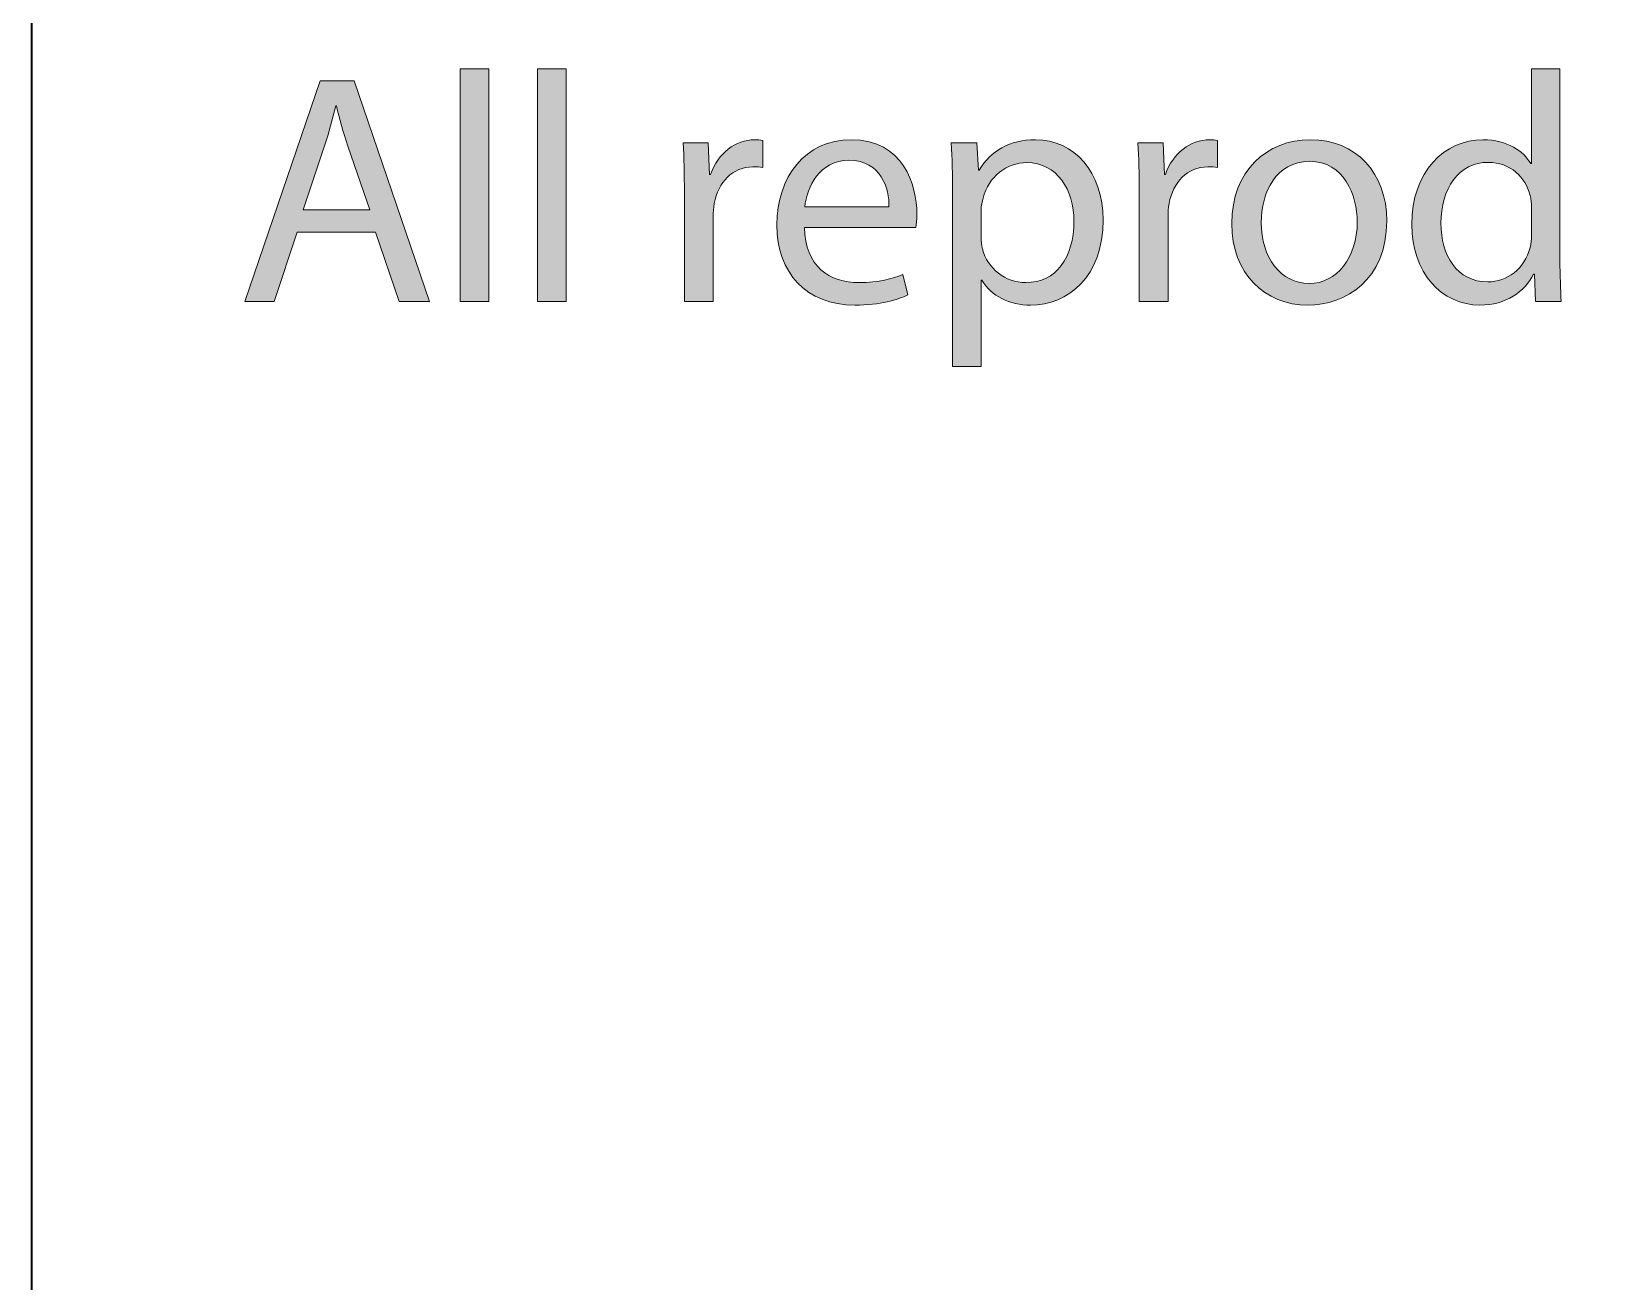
# Model space of a CAD drawing. Header units: inches. Extents: x 51 to 229, y 44 to 173.
# Drawn here: x 140.58 to 160.9, y 108.24 to 124.39 of the extents above; entities that cross this region are included whole.
import ezdxf

# ---------------------------------------------------------------- set-up
doc = ezdxf.new("R2010")
doc.units = ezdxf.units.IN
doc.header["$MEASUREMENT"] = 0
doc.layers.add('Artwork', color=7, linetype='Continuous')

# ---------------------------------------------------------------- blocks, each defined once
blk = doc.blocks.new('block 8')
at = {"layer": 'Artwork', "true_color": 0xed1c24}
h = blk.add_hatch(color=240, dxfattribs=at)
h.dxf.hatch_style = 2
h.paths.add_polyline_path([(144.011, 121.794), (143.714, 120.897), (143.334, 120.897), (144.307, 123.749), (144.747, 123.749), (145.72, 120.897), (145.327, 120.897), (145.022, 121.794)])
edge = h.paths.add_edge_path()
edge.add_spline(control_points=[(144.95, 122.082), (144.95, 122.082), (144.666, 122.903), (144.666, 122.903), (144.603, 123.089), (144.56, 123.258), (144.518, 123.423), (144.518, 123.423), (144.51, 123.423), (144.51, 123.423), (144.467, 123.258), (144.425, 123.08), (144.366, 122.907), (144.366, 122.907), (144.087, 122.082), (144.087, 122.082), (144.087, 122.082), (144.95, 122.082), (144.95, 122.082)], knot_values=[0, 0, 0, 0, 1, 1, 1, 2, 2, 2, 3, 3, 3, 4, 4, 4, 5, 5, 5, 6, 6, 6, 6], degree=3, periodic=1)
h = blk.add_hatch(color=240, dxfattribs=at)
h.dxf.hatch_style = 2
h.paths.add_polyline_path([(146.115, 123.901), (146.487, 123.901), (146.487, 120.897), (146.115, 120.897)])
h = blk.add_hatch(color=240, dxfattribs=at)
h.dxf.hatch_style = 2
h.paths.add_polyline_path([(147.114, 123.901), (147.486, 123.901), (147.486, 120.897), (147.114, 120.897)])
h = blk.add_hatch(color=240, dxfattribs=at)
h.dxf.hatch_style = 2
edge = h.paths.add_edge_path()
edge.add_spline(control_points=[(160.312, 123.901), (160.312, 123.901), (160.312, 121.426), (160.312, 121.426), (160.312, 121.244), (160.321, 121.037), (160.329, 120.897), (160.329, 120.897), (159.999, 120.897), (159.999, 120.897), (159.999, 120.897), (159.982, 121.252), (159.982, 121.252), (159.982, 121.252), (159.97, 121.252), (159.97, 121.252), (159.859, 121.024), (159.614, 120.851), (159.28, 120.851), (158.785, 120.851), (158.4, 121.269), (158.4, 121.891), (158.396, 122.573), (158.823, 122.987), (159.318, 122.987), (159.635, 122.987), (159.843, 122.839), (159.936, 122.678), (159.936, 122.678), (159.944, 122.678), (159.944, 122.678), (159.944, 122.678), (159.944, 123.901), (159.944, 123.901), (159.944, 123.901), (160.312, 123.901), (160.312, 123.901)], knot_values=[0, 0, 0, 0, 1, 1, 1, 2, 2, 2, 3, 3, 3, 4, 4, 4, 5, 5, 5, 6, 6, 6, 7, 7, 7, 8, 8, 8, 9, 9, 9, 10, 10, 10, 11, 11, 11, 12, 12, 12, 12], degree=3, periodic=1)
edge = h.paths.add_edge_path()
edge.add_spline(control_points=[(159.944, 122.111), (159.944, 122.158), (159.94, 122.221), (159.927, 122.268), (159.872, 122.501), (159.669, 122.695), (159.39, 122.695), (159.005, 122.695), (158.776, 122.357), (158.776, 121.908), (158.776, 121.494), (158.984, 121.151), (159.381, 121.151), (159.631, 121.151), (159.859, 121.32), (159.927, 121.595), (159.94, 121.646), (159.944, 121.697), (159.944, 121.756), (159.944, 121.756), (159.944, 122.111), (159.944, 122.111)], knot_values=[0, 0, 0, 0, 1, 1, 1, 2, 2, 2, 3, 3, 3, 4, 4, 4, 5, 5, 5, 6, 6, 6, 7, 7, 7, 7], degree=3, periodic=1)
h = blk.add_hatch(color=240, dxfattribs=at)
h.dxf.hatch_style = 2
edge = h.paths.add_edge_path()
edge.add_spline(control_points=[(149.01, 122.306), (149.01, 122.547), (149.006, 122.754), (148.993, 122.945), (148.993, 122.945), (149.319, 122.945), (149.319, 122.945), (149.319, 122.945), (149.336, 122.539), (149.336, 122.539), (149.336, 122.539), (149.349, 122.539), (149.349, 122.539), (149.442, 122.814), (149.67, 122.987), (149.92, 122.987), (149.958, 122.987), (149.988, 122.983), (150.022, 122.979), (150.022, 122.979), (150.022, 122.627), (150.022, 122.627), (149.983, 122.636), (149.945, 122.636), (149.895, 122.636), (149.632, 122.636), (149.446, 122.441), (149.395, 122.162), (149.387, 122.111), (149.383, 122.048), (149.383, 121.989), (149.383, 121.989), (149.383, 120.897), (149.383, 120.897), (149.383, 120.897), (149.01, 120.897), (149.01, 120.897), (149.01, 120.897), (149.01, 122.306), (149.01, 122.306)], knot_values=[0, 0, 0, 0, 1, 1, 1, 2, 2, 2, 3, 3, 3, 4, 4, 4, 5, 5, 5, 6, 6, 6, 7, 7, 7, 8, 8, 8, 9, 9, 9, 10, 10, 10, 11, 11, 11, 12, 12, 12, 13, 13, 13, 13], degree=3, periodic=1)
h = blk.add_hatch(color=240, dxfattribs=at)
h.dxf.hatch_style = 2
edge = h.paths.add_edge_path()
edge.add_spline(control_points=[(150.56, 121.853), (150.568, 121.35), (150.886, 121.142), (151.262, 121.142), (151.528, 121.142), (151.693, 121.189), (151.829, 121.248), (151.829, 121.248), (151.896, 120.982), (151.896, 120.982), (151.765, 120.922), (151.537, 120.851), (151.211, 120.851), (150.581, 120.851), (150.204, 121.269), (150.204, 121.887), (150.204, 122.505), (150.568, 122.987), (151.165, 122.987), (151.837, 122.987), (152.011, 122.403), (152.011, 122.027), (152.011, 121.951), (152.007, 121.896), (151.998, 121.853), (151.998, 121.853), (150.56, 121.853), (150.56, 121.853)], knot_values=[0, 0, 0, 0, 1, 1, 1, 2, 2, 2, 3, 3, 3, 4, 4, 4, 5, 5, 5, 6, 6, 6, 7, 7, 7, 8, 8, 8, 9, 9, 9, 9], degree=3, periodic=1)
edge = h.paths.add_edge_path()
edge.add_spline(control_points=[(151.651, 122.12), (151.655, 122.353), (151.554, 122.721), (151.135, 122.721), (150.754, 122.721), (150.593, 122.378), (150.564, 122.12), (150.564, 122.12), (151.651, 122.12), (151.651, 122.12)], knot_values=[0, 0, 0, 0, 1, 1, 1, 2, 2, 2, 3, 3, 3, 3], degree=3, periodic=1)
h = blk.add_hatch(color=240, dxfattribs=at)
h.dxf.hatch_style = 2
edge = h.paths.add_edge_path()
edge.add_spline(control_points=[(152.473, 122.276), (152.473, 122.539), (152.465, 122.75), (152.456, 122.945), (152.456, 122.945), (152.786, 122.945), (152.786, 122.945), (152.786, 122.945), (152.807, 122.594), (152.807, 122.594), (152.807, 122.594), (152.816, 122.594), (152.816, 122.594), (152.964, 122.843), (153.209, 122.987), (153.543, 122.987), (154.043, 122.987), (154.415, 122.568), (154.415, 121.951), (154.415, 121.214), (153.962, 120.851), (153.48, 120.851), (153.209, 120.851), (152.972, 120.969), (152.85, 121.172), (152.85, 121.172), (152.841, 121.172), (152.841, 121.172), (152.841, 121.172), (152.841, 120.059), (152.841, 120.059), (152.841, 120.059), (152.473, 120.059), (152.473, 120.059), (152.473, 120.059), (152.473, 122.276), (152.473, 122.276)], knot_values=[0, 0, 0, 0, 1, 1, 1, 2, 2, 2, 3, 3, 3, 4, 4, 4, 5, 5, 5, 6, 6, 6, 7, 7, 7, 8, 8, 8, 9, 9, 9, 10, 10, 10, 11, 11, 11, 12, 12, 12, 12], degree=3, periodic=1)
edge = h.paths.add_edge_path()
edge.add_spline(control_points=[(152.841, 121.731), (152.841, 121.676), (152.845, 121.625), (152.858, 121.578), (152.926, 121.32), (153.15, 121.142), (153.417, 121.142), (153.81, 121.142), (154.038, 121.464), (154.038, 121.934), (154.038, 122.34), (153.823, 122.691), (153.429, 122.691), (153.175, 122.691), (152.934, 122.513), (152.866, 122.234), (152.854, 122.188), (152.841, 122.132), (152.841, 122.086), (152.841, 122.086), (152.841, 121.731), (152.841, 121.731)], knot_values=[0, 0, 0, 0, 1, 1, 1, 2, 2, 2, 3, 3, 3, 4, 4, 4, 5, 5, 5, 6, 6, 6, 7, 7, 7, 7], degree=3, periodic=1)
h = blk.add_hatch(color=240, dxfattribs=at)
h.dxf.hatch_style = 2
edge = h.paths.add_edge_path()
edge.add_spline(control_points=[(154.882, 122.306), (154.882, 122.547), (154.878, 122.754), (154.865, 122.945), (154.865, 122.945), (155.191, 122.945), (155.191, 122.945), (155.191, 122.945), (155.208, 122.539), (155.208, 122.539), (155.208, 122.539), (155.22, 122.539), (155.22, 122.539), (155.313, 122.814), (155.542, 122.987), (155.791, 122.987), (155.83, 122.987), (155.859, 122.983), (155.893, 122.979), (155.893, 122.979), (155.893, 122.627), (155.893, 122.627), (155.855, 122.636), (155.817, 122.636), (155.766, 122.636), (155.504, 122.636), (155.318, 122.441), (155.267, 122.162), (155.258, 122.111), (155.254, 122.048), (155.254, 121.989), (155.254, 121.989), (155.254, 120.897), (155.254, 120.897), (155.254, 120.897), (154.882, 120.897), (154.882, 120.897), (154.882, 120.897), (154.882, 122.306), (154.882, 122.306)], knot_values=[0, 0, 0, 0, 1, 1, 1, 2, 2, 2, 3, 3, 3, 4, 4, 4, 5, 5, 5, 6, 6, 6, 7, 7, 7, 8, 8, 8, 9, 9, 9, 10, 10, 10, 11, 11, 11, 12, 12, 12, 13, 13, 13, 13], degree=3, periodic=1)
h = blk.add_hatch(color=240, dxfattribs=at)
h.dxf.hatch_style = 2
edge = h.paths.add_edge_path()
edge.add_spline(control_points=[(158.077, 121.938), (158.077, 121.181), (157.548, 120.851), (157.057, 120.851), (156.507, 120.851), (156.076, 121.257), (156.076, 121.904), (156.076, 122.585), (156.529, 122.987), (157.091, 122.987), (157.679, 122.987), (158.077, 122.56), (158.077, 121.938)], knot_values=[0, 0, 0, 0, 1, 1, 1, 2, 2, 2, 3, 3, 3, 4, 4, 4, 4], degree=3, periodic=1)
edge = h.paths.add_edge_path()
edge.add_spline(control_points=[(156.456, 121.917), (156.456, 121.468), (156.711, 121.13), (157.074, 121.13), (157.429, 121.13), (157.696, 121.464), (157.696, 121.925), (157.696, 122.272), (157.523, 122.708), (157.083, 122.708), (156.647, 122.708), (156.456, 122.302), (156.456, 121.917)], knot_values=[0, 0, 0, 0, 1, 1, 1, 2, 2, 2, 3, 3, 3, 4, 4, 4, 4], degree=3, periodic=1)
at = {"layer": 'Artwork', "lineweight": 0}
for points in [[(144.011, 121.794), (143.714, 120.897), (143.334, 120.897), (144.307, 123.749), (144.747, 123.749), (145.72, 120.897), (145.327, 120.897), (145.022, 121.794), (144.011, 121.794)], [(146.115, 123.901), (146.487, 123.901), (146.487, 120.897), (146.115, 120.897), (146.115, 123.901)], [(147.114, 123.901), (147.486, 123.901), (147.486, 120.897), (147.114, 120.897), (147.114, 123.901)]]:
    blk.add_lwpolyline(points, dxfattribs=at)
for points, knots in [([(160.312, 123.901), (160.312, 123.901), (160.312, 121.426), (160.312, 121.426), (160.312, 121.244), (160.321, 121.037), (160.329, 120.897), (160.329, 120.897), (159.999, 120.897), (159.999, 120.897), (159.999, 120.897), (159.982, 121.252), (159.982, 121.252), (159.982, 121.252), (159.97, 121.252), (159.97, 121.252), (159.859, 121.024), (159.614, 120.851), (159.28, 120.851), (158.785, 120.851), (158.4, 121.269), (158.4, 121.891), (158.396, 122.573), (158.823, 122.987), (159.318, 122.987), (159.635, 122.987), (159.843, 122.839), (159.936, 122.678), (159.936, 122.678), (159.944, 122.678), (159.944, 122.678), (159.944, 122.678), (159.944, 123.901), (159.944, 123.901), (159.944, 123.901), (160.312, 123.901), (160.312, 123.901)], [0, 0, 0, 0, 1, 1, 1, 2, 2, 2, 3, 3, 3, 4, 4, 4, 5, 5, 5, 6, 6, 6, 7, 7, 7, 8, 8, 8, 9, 9, 9, 10, 10, 10, 11, 11, 11, 12, 12, 12, 12]), ([(144.95, 122.082), (144.95, 122.082), (144.666, 122.903), (144.666, 122.903), (144.603, 123.089), (144.56, 123.258), (144.518, 123.423), (144.518, 123.423), (144.51, 123.423), (144.51, 123.423), (144.467, 123.258), (144.425, 123.08), (144.366, 122.907), (144.366, 122.907), (144.087, 122.082), (144.087, 122.082), (144.087, 122.082), (144.95, 122.082), (144.95, 122.082)], [0, 0, 0, 0, 1, 1, 1, 2, 2, 2, 3, 3, 3, 4, 4, 4, 5, 5, 5, 6, 6, 6, 6]), ([(149.01, 122.306), (149.01, 122.547), (149.006, 122.754), (148.993, 122.945), (148.993, 122.945), (149.319, 122.945), (149.319, 122.945), (149.319, 122.945), (149.336, 122.539), (149.336, 122.539), (149.336, 122.539), (149.349, 122.539), (149.349, 122.539), (149.442, 122.814), (149.67, 122.987), (149.92, 122.987), (149.958, 122.987), (149.988, 122.983), (150.022, 122.979), (150.022, 122.979), (150.022, 122.627), (150.022, 122.627), (149.983, 122.636), (149.945, 122.636), (149.895, 122.636), (149.632, 122.636), (149.446, 122.441), (149.395, 122.162), (149.387, 122.111), (149.383, 122.048), (149.383, 121.989), (149.383, 121.989), (149.383, 120.897), (149.383, 120.897), (149.383, 120.897), (149.01, 120.897), (149.01, 120.897), (149.01, 120.897), (149.01, 122.306), (149.01, 122.306)], [0, 0, 0, 0, 1, 1, 1, 2, 2, 2, 3, 3, 3, 4, 4, 4, 5, 5, 5, 6, 6, 6, 7, 7, 7, 8, 8, 8, 9, 9, 9, 10, 10, 10, 11, 11, 11, 12, 12, 12, 13, 13, 13, 13]), ([(150.56, 121.853), (150.568, 121.35), (150.886, 121.142), (151.262, 121.142), (151.528, 121.142), (151.693, 121.189), (151.829, 121.248), (151.829, 121.248), (151.896, 120.982), (151.896, 120.982), (151.765, 120.922), (151.537, 120.851), (151.211, 120.851), (150.581, 120.851), (150.204, 121.269), (150.204, 121.887), (150.204, 122.505), (150.568, 122.987), (151.165, 122.987), (151.837, 122.987), (152.011, 122.403), (152.011, 122.027), (152.011, 121.951), (152.007, 121.896), (151.998, 121.853), (151.998, 121.853), (150.56, 121.853), (150.56, 121.853)], [0, 0, 0, 0, 1, 1, 1, 2, 2, 2, 3, 3, 3, 4, 4, 4, 5, 5, 5, 6, 6, 6, 7, 7, 7, 8, 8, 8, 9, 9, 9, 9]), ([(152.473, 122.276), (152.473, 122.539), (152.465, 122.75), (152.456, 122.945), (152.456, 122.945), (152.786, 122.945), (152.786, 122.945), (152.786, 122.945), (152.807, 122.594), (152.807, 122.594), (152.807, 122.594), (152.816, 122.594), (152.816, 122.594), (152.964, 122.843), (153.209, 122.987), (153.543, 122.987), (154.043, 122.987), (154.415, 122.568), (154.415, 121.951), (154.415, 121.214), (153.962, 120.851), (153.48, 120.851), (153.209, 120.851), (152.972, 120.969), (152.85, 121.172), (152.85, 121.172), (152.841, 121.172), (152.841, 121.172), (152.841, 121.172), (152.841, 120.059), (152.841, 120.059), (152.841, 120.059), (152.473, 120.059), (152.473, 120.059), (152.473, 120.059), (152.473, 122.276), (152.473, 122.276)], [0, 0, 0, 0, 1, 1, 1, 2, 2, 2, 3, 3, 3, 4, 4, 4, 5, 5, 5, 6, 6, 6, 7, 7, 7, 8, 8, 8, 9, 9, 9, 10, 10, 10, 11, 11, 11, 12, 12, 12, 12]), ([(154.882, 122.306), (154.882, 122.547), (154.878, 122.754), (154.865, 122.945), (154.865, 122.945), (155.191, 122.945), (155.191, 122.945), (155.191, 122.945), (155.208, 122.539), (155.208, 122.539), (155.208, 122.539), (155.22, 122.539), (155.22, 122.539), (155.313, 122.814), (155.542, 122.987), (155.791, 122.987), (155.83, 122.987), (155.859, 122.983), (155.893, 122.979), (155.893, 122.979), (155.893, 122.627), (155.893, 122.627), (155.855, 122.636), (155.817, 122.636), (155.766, 122.636), (155.504, 122.636), (155.318, 122.441), (155.267, 122.162), (155.258, 122.111), (155.254, 122.048), (155.254, 121.989), (155.254, 121.989), (155.254, 120.897), (155.254, 120.897), (155.254, 120.897), (154.882, 120.897), (154.882, 120.897), (154.882, 120.897), (154.882, 122.306), (154.882, 122.306)], [0, 0, 0, 0, 1, 1, 1, 2, 2, 2, 3, 3, 3, 4, 4, 4, 5, 5, 5, 6, 6, 6, 7, 7, 7, 8, 8, 8, 9, 9, 9, 10, 10, 10, 11, 11, 11, 12, 12, 12, 13, 13, 13, 13]), ([(158.077, 121.938), (158.077, 121.181), (157.548, 120.851), (157.057, 120.851), (156.507, 120.851), (156.076, 121.257), (156.076, 121.904), (156.076, 122.585), (156.529, 122.987), (157.091, 122.987), (157.679, 122.987), (158.077, 122.56), (158.077, 121.938)], [0, 0, 0, 0, 1, 1, 1, 2, 2, 2, 3, 3, 3, 4, 4, 4, 4]), ([(151.651, 122.12), (151.655, 122.353), (151.554, 122.721), (151.135, 122.721), (150.754, 122.721), (150.593, 122.378), (150.564, 122.12), (150.564, 122.12), (151.651, 122.12), (151.651, 122.12)], [0, 0, 0, 0, 1, 1, 1, 2, 2, 2, 3, 3, 3, 3]), ([(152.841, 121.731), (152.841, 121.676), (152.845, 121.625), (152.858, 121.578), (152.926, 121.32), (153.15, 121.142), (153.417, 121.142), (153.81, 121.142), (154.038, 121.464), (154.038, 121.934), (154.038, 122.34), (153.823, 122.691), (153.429, 122.691), (153.175, 122.691), (152.934, 122.513), (152.866, 122.234), (152.854, 122.188), (152.841, 122.132), (152.841, 122.086), (152.841, 122.086), (152.841, 121.731), (152.841, 121.731)], [0, 0, 0, 0, 1, 1, 1, 2, 2, 2, 3, 3, 3, 4, 4, 4, 5, 5, 5, 6, 6, 6, 7, 7, 7, 7]), ([(156.456, 121.917), (156.456, 121.468), (156.711, 121.13), (157.074, 121.13), (157.429, 121.13), (157.696, 121.464), (157.696, 121.925), (157.696, 122.272), (157.523, 122.708), (157.083, 122.708), (156.647, 122.708), (156.456, 122.302), (156.456, 121.917)], [0, 0, 0, 0, 1, 1, 1, 2, 2, 2, 3, 3, 3, 4, 4, 4, 4]), ([(159.944, 122.111), (159.944, 122.158), (159.94, 122.221), (159.927, 122.268), (159.872, 122.501), (159.669, 122.695), (159.39, 122.695), (159.005, 122.695), (158.776, 122.357), (158.776, 121.908), (158.776, 121.494), (158.984, 121.151), (159.381, 121.151), (159.631, 121.151), (159.859, 121.32), (159.927, 121.595), (159.94, 121.646), (159.944, 121.697), (159.944, 121.756), (159.944, 121.756), (159.944, 122.111), (159.944, 122.111)], [0, 0, 0, 0, 1, 1, 1, 2, 2, 2, 3, 3, 3, 4, 4, 4, 5, 5, 5, 6, 6, 6, 7, 7, 7, 7])]:
    blk.add_open_spline(points, degree=3, knots=knots, dxfattribs=at)

msp = doc.modelspace()

# ---------------------------------------------------------------- linework, layer by layer
at = {"layer": 'Artwork', "color": 179, "lineweight": 35, "true_color": 0x231f20}
msp.add_open_spline([(228.582, 80.968), (228.582, 80.415), (228.134, 79.968), (227.582, 79.968), (227.582, 79.968), (208.332, 79.968), (208.332, 79.968), (208.332, 79.968), (208.332, 77.968), (208.332, 77.968), (208.332, 77.415), (207.884, 76.968), (207.332, 76.968), (207.332, 76.968), (197.332, 76.968), (197.332, 76.968), (196.78, 76.968), (196.332, 77.415), (196.332, 77.968), (196.332, 77.968), (196.332, 79.968), (196.332, 79.968), (196.332, 79.968), (172.832, 79.968), (172.832, 79.968), (172.832, 79.968), (172.832, 77.968), (172.832, 77.968), (172.832, 77.415), (172.384, 76.968), (171.832, 76.968), (171.832, 76.968), (161.832, 76.968), (161.832, 76.968), (161.28, 76.968), (160.832, 77.415), (160.832, 77.968), (160.832, 77.968), (160.832, 79.968), (160.832, 79.968), (160.832, 79.968), (141.582, 79.968), (141.582, 79.968), (141.03, 79.968), (140.582, 80.415), (140.582, 80.968), (140.582, 80.968), (140.582, 135.468), (140.582, 135.468), (140.582, 136.02), (141.03, 136.467), (141.582, 136.467), (141.582, 136.467), (160.832, 136.467), (160.832, 136.467), (160.832, 136.467), (160.832, 138.468), (160.832, 138.468), (160.832, 139.02), (161.28, 139.467), (161.832, 139.467), (161.832, 139.467), (171.832, 139.467), (171.832, 139.467), (172.384, 139.467), (172.832, 139.02), (172.832, 138.468), (172.832, 138.468), (172.832, 136.467), (172.832, 136.467), (172.832, 136.467), (196.332, 136.467), (196.332, 136.467), (196.332, 136.467), (196.332, 138.468), (196.332, 138.468), (196.332, 139.02), (196.78, 139.467), (197.332, 139.467), (197.332, 139.467), (207.332, 139.467), (207.332, 139.467), (207.884, 139.467), (208.332, 139.02), (208.332, 138.468), (208.332, 138.468), (208.332, 136.467), (208.332, 136.467), (208.332, 136.467), (227.582, 136.467), (227.582, 136.467), (228.134, 136.467), (228.582, 136.02), (228.582, 135.468), (228.582, 135.468), (228.582, 80.968), (228.582, 80.968)], degree=3, knots=[0, 0, 0, 0, 1, 1, 1, 2, 2, 2, 3, 3, 3, 4, 4, 4, 5, 5, 5, 6, 6, 6, 7, 7, 7, 8, 8, 8, 9, 9, 9, 10, 10, 10, 11, 11, 11, 12, 12, 12, 13, 13, 13, 14, 14, 14, 15, 15, 15, 16, 16, 16, 17, 17, 17, 18, 18, 18, 19, 19, 19, 20, 20, 20, 21, 21, 21, 22, 22, 22, 23, 23, 23, 24, 24, 24, 25, 25, 25, 26, 26, 26, 27, 27, 27, 28, 28, 28, 29, 29, 29, 30, 30, 30, 31, 31, 31, 32, 32, 32, 32], dxfattribs=at)

# ---------------------------------------------------------------- block references
at = {"layer": 'Artwork'}
msp.add_blockref('block 8', (0, 0), dxfattribs=at)

doc.saveas('drawing.dxf')
